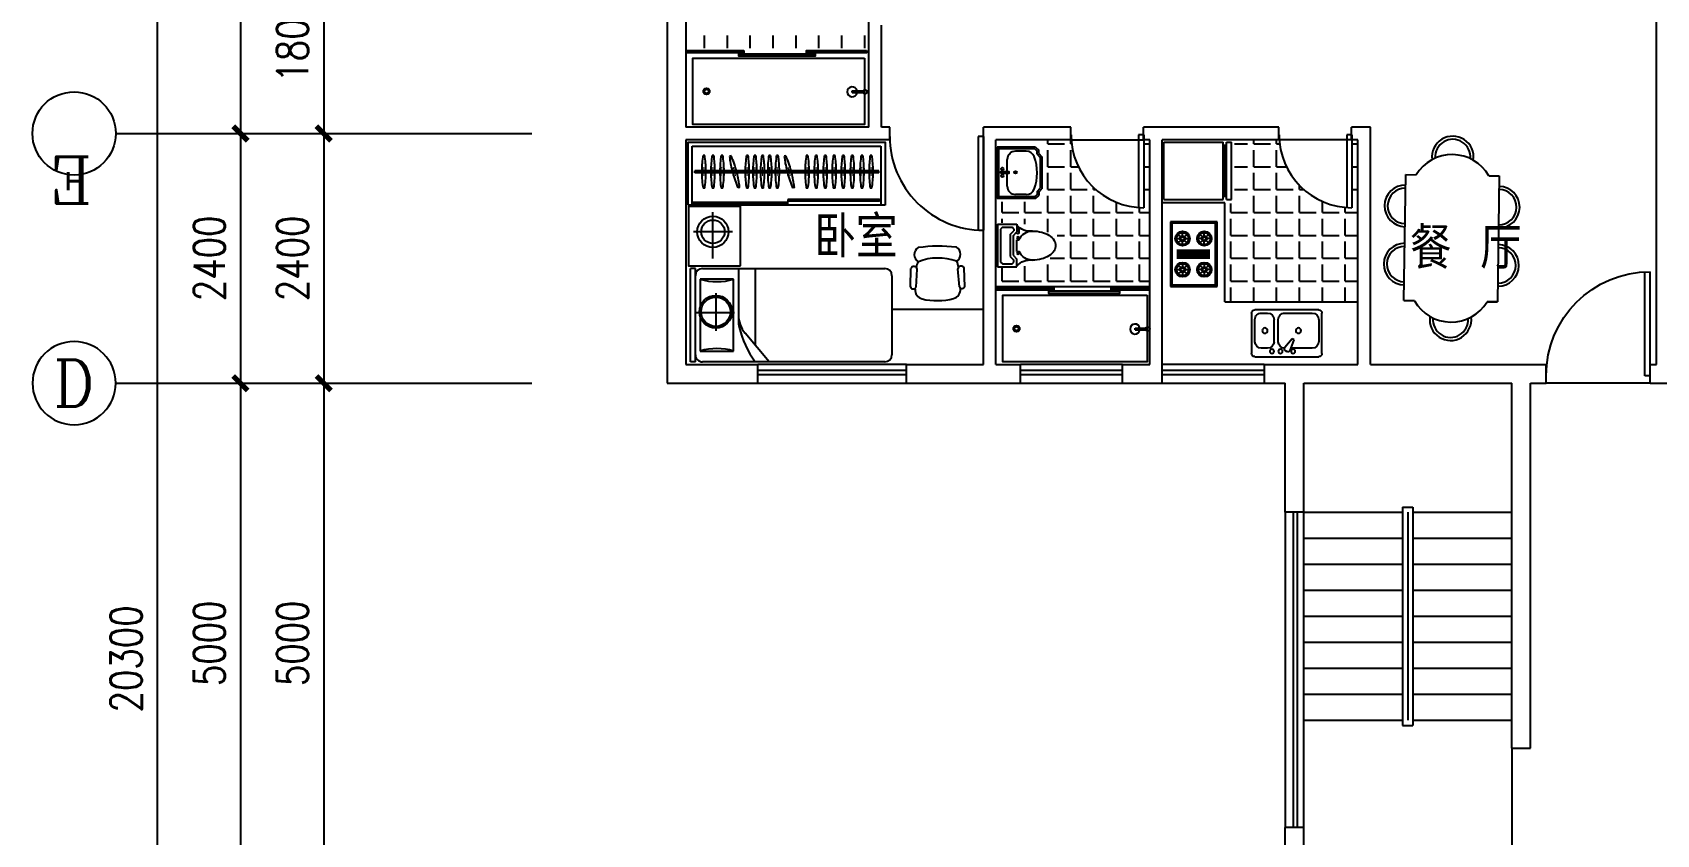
# Model space of a CAD drawing. Header units: millimetres. Extents: x 1431 to 43623, y 824 to 33132.
# Drawn here: x 1431 to 17044, y 14563 to 22272 of the extents above; entities that cross this region are included whole.
import ezdxf
from ezdxf.enums import TextEntityAlignment as Align

# ---------------------------------------------------------------- set-up
doc = ezdxf.new("R2010")
doc.units = ezdxf.units.MM
for name, color, linetype in [('AXIS', 3, 'Continuous'), ('AXIS_TEXT', 7, 'Continuous'), ('DO', 1, 'Continuous'), ('F', 12, 'Continuous'), ('H', 13, 'Continuous'), ('MC', 4, 'Continuous'), ('PUL', 7, 'Continuous'), ('WALL', 4, 'Continuous')]:
    doc.layers.add(name, color=color, linetype=linetype)
doc.styles.add('ATT', font='TXT')
doc.styles.add('COMPLEX', font='COMPLEX')
doc.styles.add('DIM_FONT', font='SIMPLEX.shx', dxfattribs={"width": 0.8})
doc.styles.add('HZTXT', font='SIMPLEX', dxfattribs={"bigfont": 'HZTXT'})
doc.dimstyles.new('AXIS', dxfattribs={"dimtxt": 300, "dimasz": 1, "dimexe": 250, "dimexo": 300, "dimgap": 150, "dimtad": 1, "dimdec": 0, "dimdsep": 46, "dimtxsty": 'DIM_FONT', "dimblk": '_DIMX', "dimblk1": 'ARCHTICK', "dimblk2": 'ARCHTICK', "dimcen": 0.1, "dimse1": 1, "dimse2": 1, "dimclrt": 7, "dimadec": 0, "dimazin": 0, "dimtfac": 1, "dimtdec": 0, "dimtix": 1, "dimtmove": 2, "dimatfit": 3, "dimldrblk": '_DIMX', "dimfxl": 1, "dimtolj": 1, "dimtzin": 0, "dimarcsym": 0})
pattern_1 = [(0, (192.05, 53321.69), (0, 220), [160, -60]), (90, (192.05, 53321.69), (-220, 1e-14), [160, -60])]

# ---------------------------------------------------------------- blocks, each defined once
blk = doc.blocks.new('_DIMX')
at = {"const_width": 50}
blk.add_lwpolyline([(-70, -70), (70, 70)], dxfattribs=at)
blk = doc.blocks.new('*D121')
at = {"layer": 'AXIS', "color": 0, "lineweight": -2, "transparency": 16777216}
blk.add_line((4231, 18900), (4231, 13902), dxfattribs=at)
at = {"layer": 'DEFPOINTS', "color": 0, "transparency": 16777216}
for p in [(6832, 18901), (4231, 13901), (6832, 13901)]:
    blk.add_point(p, dxfattribs=at)
at = {"layer": 'AXIS', "color": 0, "lineweight": -2, "transparency": 16777216}
for p, rotation in [((4231, 18901), 90), ((4231, 13901), 270)]:
    blk.add_blockref('_DIMX', p, dxfattribs=dict(at, rotation=rotation))
at = {"layer": 'AXIS', "color": 7, "transparency": 16777216, "insert": (3931, 16401), "char_height": 300, "attachment_point": 5, "rotation": 90, "style": 'DIM_FONT'}
blk.add_mtext('\\A1;5000', dxfattribs=at)
blk = doc.blocks.new('_ARCHTICK')
at = {"color": 0, "linetype": 'ByBlock', "const_width": 0.15}
blk.add_lwpolyline([(-0.5, -0.5), (0.5, 0.5)], dxfattribs=at)
blk = doc.blocks.new('*D122')
at = {"layer": 'AXIS', "color": 0, "lineweight": -2, "transparency": 16777216}
blk.add_line((2631, 26400), (2631, 6102), dxfattribs=at)
at = {"layer": 'DEFPOINTS', "color": 0, "transparency": 16777216}
for p in [(6231, 26401), (2631, 6101), (6231, 6101)]:
    blk.add_point(p, dxfattribs=at)
at = {"layer": 'AXIS', "color": 0, "lineweight": -2, "transparency": 16777216}
for p, rotation in [((2631, 26401), 90), ((2631, 6101), 270)]:
    blk.add_blockref('_DIMX', p, dxfattribs=dict(at, rotation=rotation))
at = {"layer": 'AXIS', "color": 7, "transparency": 16777216, "insert": (2331, 16251), "char_height": 300, "attachment_point": 5, "rotation": 90, "style": 'DIM_FONT'}
blk.add_mtext('\\A1;20300', dxfattribs=at)
blk = doc.blocks.new('*D123')
at = {"layer": 'AXIS', "color": 0, "lineweight": -2, "transparency": 16777216}
blk.add_line((3431, 18900), (3431, 13902), dxfattribs=at)
at = {"layer": 'DEFPOINTS', "color": 0, "transparency": 16777216}
for p in [(6231, 18901), (3431, 13901), (6231, 13901)]:
    blk.add_point(p, dxfattribs=at)
at = {"layer": 'AXIS', "color": 0, "lineweight": -2, "transparency": 16777216}
for p, rotation in [((3431, 18901), 90), ((3431, 13901), 270)]:
    blk.add_blockref('_DIMX', p, dxfattribs=dict(at, rotation=rotation))
at = {"layer": 'AXIS', "color": 7, "transparency": 16777216, "insert": (3131, 16401), "char_height": 300, "attachment_point": 5, "rotation": 90, "style": 'DIM_FONT'}
blk.add_mtext('\\A1;5000', dxfattribs=at)
blk = doc.blocks.new('M_E25ESP')
at = {"color": 0, "linetype": 'ByBlock'}
for p, q in [((31, 338), (419, 338)), ((0, -307), (0, 307)), ((82, 245), (82, 40)), ((358, 307), (143, 307)), ((419, -20), (419, 245)), ((450, 307), (450, -307)), ((48, 2), (57, -12)), ((59, 31), (163, 70)), ((173, 53), (87, -18)), ((163, 70), (173, 53)), ((143, -82), (358, -82)), ((358, -123), (143, -123)), ((82, -184), (82, -245)), ((143, -307), (358, -307)), ((419, -245), (419, -184)), ((419, -338), (31, -338))]:
    blk.add_line(p, q, dxfattribs=at)
for centre, radius in [((51, 61), 20.5), ((251, 112), 25.6), ((51, -61), 20.5), ((51, -143), 20.5), ((251, -210), 25.6)]:
    blk.add_circle(centre, radius, dxfattribs=at)
for centre, radius, start, end in [((31, 307), 30.7, 90, 180), ((419, 307), 30.7, 0, 90), ((143, 245), 61.4, 90, 180), ((358, 245), 61.4, 0, 90), ((66, 12), 20.5, 110.5377, 210), ((74, -2), 20.5, 210, 309.4623), ((143, -20), 61.4, 180, 270), ((143, -184), 61.4, 90, 180), ((358, -20), 61.4, 270, 0), ((358, -184), 61.4, 0, 90), ((31, -307), 30.7, 180, 270), ((143, -245), 61.4, 180, 270), ((358, -245), 61.4, 270, 0), ((419, -307), 30.7, 270, 0)]:
    blk.add_arc(centre, radius, start, end, dxfattribs=at)
at = {"style": 'DIM_FONT', "width": 0.8, "flags": 9}
for tag in ['XSIZE', 'YSIZE']:
    blk.add_attdef(tag, (0, 0), '', height=0.5, dxfattribs=at)
blk = doc.blocks.new('M700')
at = {"layer": 'DO'}
for p, q in [((0, 0), (0, 700)), ((50, 0), (50, 698)), ((0, 0), (50, 0))]:
    blk.add_line(p, q, dxfattribs=at)
blk.add_arc((0, 0), 700, 0, 90, dxfattribs=at)
blk = doc.blocks.new('*D96')
at = {"layer": 'AXIS', "color": 0, "lineweight": -2, "transparency": 16777216}
blk.add_line((3431, 26400), (3431, 21302), dxfattribs=at)
at = {"layer": 'DEFPOINTS', "color": 0, "transparency": 16777216}
for p in [(5387, 26401), (3431, 21301), (5387, 21301)]:
    blk.add_point(p, dxfattribs=at)
at = {"layer": 'AXIS', "color": 0, "lineweight": -2, "transparency": 16777216}
for p, rotation in [((3431, 26401), 90), ((3431, 21301), 270)]:
    blk.add_blockref('_DIMX', p, dxfattribs=dict(at, rotation=rotation))
at = {"layer": 'AXIS', "color": 7, "transparency": 16777216, "insert": (3131, 23851), "char_height": 300, "attachment_point": 5, "rotation": 90, "style": 'DIM_FONT'}
blk.add_mtext('\\A1;5100', dxfattribs=at)
blk = doc.blocks.new('*D98')
at = {"layer": 'AXIS', "color": 0, "lineweight": -2, "transparency": 16777216}
blk.add_line((4231, 21300), (4231, 18902), dxfattribs=at)
at = {"layer": 'DEFPOINTS', "color": 0, "transparency": 16777216}
for p in [(6832, 21301), (4231, 18901), (6832, 18901)]:
    blk.add_point(p, dxfattribs=at)
at = {"layer": 'AXIS', "color": 0, "lineweight": -2, "transparency": 16777216}
for p, rotation in [((4231, 21301), 90), ((4231, 18901), 270)]:
    blk.add_blockref('_DIMX', p, dxfattribs=dict(at, rotation=rotation))
at = {"layer": 'AXIS', "color": 7, "transparency": 16777216, "insert": (3931, 20101), "char_height": 300, "attachment_point": 5, "rotation": 90, "style": 'DIM_FONT'}
blk.add_mtext('\\A1;2400', dxfattribs=at)
blk = doc.blocks.new('*D99')
at = {"layer": 'AXIS', "color": 0, "lineweight": -2, "transparency": 16777216}
blk.add_line((4231, 23100), (4231, 21302), dxfattribs=at)
at = {"layer": 'DEFPOINTS', "color": 0, "transparency": 16777216}
for p in [(6832, 23101), (4231, 21301), (6832, 21301)]:
    blk.add_point(p, dxfattribs=at)
at = {"layer": 'AXIS', "color": 0, "lineweight": -2, "transparency": 16777216}
for p, rotation in [((4231, 23101), 90), ((4231, 21301), 270)]:
    blk.add_blockref('_DIMX', p, dxfattribs=dict(at, rotation=rotation))
at = {"layer": 'AXIS', "color": 7, "transparency": 16777216, "insert": (3931, 22201), "char_height": 300, "attachment_point": 5, "rotation": 90, "style": 'DIM_FONT'}
blk.add_mtext('\\A1;1800', dxfattribs=at)
blk = doc.blocks.new('_AXISO')
blk.add_circle((0, 0), 0.5)
at = {"layer": 'AXIS_TEXT', "style": 'COMPLEX', "width": 1.041667}
blk.add_attdef('A', text='', height=0.56, dxfattribs=at).set_placement((-0.25, -0.28), (0.25, -0.28), align=Align.FIT)
blk = doc.blocks.new('*D100')
at = {"layer": 'AXIS', "color": 0, "lineweight": -2, "transparency": 16777216}
blk.add_line((3431, 21300), (3431, 18902), dxfattribs=at)
at = {"layer": 'DEFPOINTS', "color": 0, "transparency": 16777216}
for p in [(6231, 21301), (3431, 18901), (6231, 18901)]:
    blk.add_point(p, dxfattribs=at)
at = {"layer": 'AXIS', "color": 0, "lineweight": -2, "transparency": 16777216}
for p, rotation in [((3431, 21301), 90), ((3431, 18901), 270)]:
    blk.add_blockref('_DIMX', p, dxfattribs=dict(at, rotation=rotation))
at = {"layer": 'AXIS', "color": 7, "transparency": 16777216, "insert": (3131, 20101), "char_height": 300, "attachment_point": 5, "rotation": 90, "style": 'DIM_FONT'}
blk.add_mtext('\\A1;2400', dxfattribs=at)
blk = doc.blocks.new('12PSTG02')
at = {"color": 0, "linetype": 'ByBlock'}
for p, q in [((-5.882738, 11.493405), (-13.636493, 11.294805)), ((-5.73403, 9.170818), (-13.415554, 8.575543)), ((-4.996459, 9.562867), (-5.284204, 9.540568)), ((-5.882738, -11.493405), (-13.636493, -11.294805)), ((-5.73403, -9.170818), (-13.415554, -8.575543)), ((-4.996459, -9.562867), (-5.284204, -9.540568)), ((-4.996459, -9.562867), (-5.28099, -9.544821))]:
    blk.add_line(p, q, dxfattribs=at)
for centre, radius, start, end in [((39.486083, 0), 62.486083, 172.590731, 187.409269), ((-19.5, 6.311132), 3.452743, 30.392687, 149.607313), ((4.70097, 0), 22.70097, 159.208954, 200.791046), ((-12.998837, 0.943692), 7.999035, 97.334712, 116.212212), ((-13.097037, 9.970029), 1.4304, 112.156422, 257.133709), ((-6.286552, 10.301496), 1.258456, 296.04311, 71.283835), ((-4.647836, 5.578088), 4, 16.10866, 95), ((-28.187947, 0), 28.187947, 346.275006, 13.724994), ((-4.647836, -5.578088), 4, 265, 343.89134), ((-19.5, -6.311132), 3.452743, 210.392687, 329.607313), ((-12.998837, -1.056308), 7.999035, 243.61801, 261.904764), ((-13.097037, -9.970029), 1.4304, 102.866291, 247.843578), ((-6.286552, -10.301496), 1.258456, 288.716165, 63.95689)]:
    blk.add_arc(centre, radius, start, end, dxfattribs=at)
at = {"color": 0, "linetype": 'ByBlock', "style": 'ATT'}
for tag, p, flags in [('ITEM', (-22, -21), 3), ('ROOM_NUMBER', (-22, -29), 1)]:
    blk.add_attdef(tag, p, '', height=6, dxfattribs=dict(at, flags=flags))
blk = doc.blocks.new('-CHAI6')
at = {"xscale": 22.75, "yscale": 22.75, "zscale": 22.75}
blk.add_blockref('12PSTG02', (519, 28), dxfattribs=at)
blk = doc.blocks.new('M900')
at = {"layer": 'DO'}
for p, q in [((90, 0), (90, -50)), ((90, 0), (990, 0)), ((90, -50), (989, -50))]:
    blk.add_line(p, q, dxfattribs=at)
blk.add_arc((90, 0), 900, 270, 0, dxfattribs=at)
blk = doc.blocks.new('-BED1')
at = {"layer": 'F', "linetype": 'ByBlock'}
for p, q in [((47, 892), (1, 892)), ((1, -5), (1, 892)), ((47, -5), (47, 892)), ((93, 789), (93, 99)), ((415, 789), (93, 789)), ((116, 892), (1868, 892)), ((415, 99), (415, 789)), ((461, 892), (461, 393)), ((622, 892), (622, 156)), ((1937, 823), (1937, 64)), ((757, -4), (526, 270)), ((93, 99), (415, 99)), ((47, -5), (1, -5)), ((1868, -5), (116, -5))]:
    blk.add_line(p, q, dxfattribs=at)
for centre, radius, start, end in [((116, 823), 69, 90, 180), ((254, 1341), 575, 253.7398, 286.2602), ((1868, 823), 69, 0, 90), ((737, 448), 276, 180, 220.1059), ((737, 393), 276, 180, 193.3928), ((1379, 546), 936, 193.3928, 216.0202), ((116, 64), 69, 180, 270), ((254, -453), 575, 73.7398, 106.2602), ((1868, 64), 69, 270, 0)]:
    blk.add_arc(centre, radius, start, end, dxfattribs=at)
blk = doc.blocks.new('-BEDD1')
at = {"layer": 'F'}
for p, q in [((-616, -2333), (-616, -1956)), ((-801, -2136), (-439, -2136))]:
    blk.add_line(p, q, dxfattribs=at)
for radius in [157, 141]:
    blk.add_circle((-624, -2136), radius, dxfattribs=at)
at = {"layer": 'F', "rotation": 90}
blk.add_blockref('-BED1', (-147, -2379), dxfattribs=at)
blk = doc.blocks.new('LY')
at = {"layer": 'F'}
for p, q in [((100, 81), (-31, 81)), ((100, 61), (-31, 61)), ((100, 81), (100, 61))]:
    blk.add_line(p, q, dxfattribs=at)
blk.add_circle((-53, 71), 24.3, dxfattribs=at)
blk.add_arc((100, 71), 60.1, 189.5857, 170.4143, dxfattribs=at)
blk = doc.blocks.new('15PTOI12')
at = {"color": 0, "linetype": 'ByBlock'}
for p, q in [((0, -11), (0, 11)), ((0, 11), (10, 11)), ((1.5, 8.5), (2.5, 9.5)), ((1.5, -8.5), (1.5, 8.5)), ((2.5, 9.5), (7.5, 9.5)), ((7.5, 9.5), (8.5, 8.5)), ((8.5, 8.5), (8.5, 7.62132)), ((10, 11), (10, 7)), ((6.5, 5.62132), (8.5, 7.62132)), ((6.5, -5.62132), (6.5, 5.62132)), ((8, 5), (10, 7)), ((8, -5), (8, 5)), ((10, 3), (10, -3)), ((10, 3), (11.126136, 3)), ((6.5, -5.62132), (8.5, -7.62132)), ((8, -5), (10, -7)), ((8.5, -8.5), (8.5, -7.62132)), ((10, -3), (11.126136, -3)), ((10, -6.5), (10, -7)), ((10, -11), (10, -7)), ((11, -9), (11, -6.5)), ((0, -11), (10, -11)), ((2.5, -9.5), (1.5, -8.5)), ((2.5, -9.5), (7.5, -9.5)), ((8.5, -8.5), (7.5, -9.5)), ((10, -9), (11, -9))]:
    blk.add_line(p, q, dxfattribs=at)
blk.add_lwpolyline([(18, -7.5, 0.063415), (22.795427, -6.889337, 0.076468), (26.485281, -5.303301, 0.107136), (29.197945, -2.662065, 0.147373), (30, 0, 0.147373), (29.197945, 2.662065, 0.107136), (26.485281, 5.303301, 0.076468), (22.795427, 6.889337, 0.063415), (18, 7.5, 0.063415)], format="xyb", dxfattribs=at)
for centre in [(10.5, 4), (10.5, -4)]:
    blk.add_circle(centre, 0.5, dxfattribs=at)
for centre, radius, start, end in [((16.779412, 16.411765), 8.994964, 221.088993, 277.798917), ((18, 0), 7.5, 90, 156.421822), ((10.5, -6.5), 0.5, 0, 180), ((16.779412, -16.411765), 8.994964, 82.201083, 138.911007), ((18, 0), 7.5, 203.578178, 270)]:
    blk.add_arc(centre, radius, start, end, dxfattribs=at)
at = {"color": 0, "linetype": 'ByBlock', "style": 'ATT'}
for tag, p, flags in [('ITEM', (0, -21), 3), ('ROOM_NUMBER', (0, -30), 1)]:
    blk.add_attdef(tag, p, '', height=6, dxfattribs=dict(at, flags=flags))
blk = doc.blocks.new('-BATH9')
at = {"layer": 'F', "xscale": 23, "yscale": 23, "zscale": 23}
blk.add_blockref('15PTOI12', (-2, -1), dxfattribs=at)
blk = doc.blocks.new('Q5')
at = {"layer": 'PUL', "xscale": -1}
blk.add_blockref('-BATH9', (99, 43), dxfattribs=at)
blk = doc.blocks.new('BX')
at = {"layer": 'F'}
for p, q in [((-379, 210), (191, 210)), ((-379, -340), (-379, 210)), ((191, -340), (191, 210)), ((221, -340), (221, 210)), ((221, 210), (271, 210)), ((271, -340), (271, 210)), ((-379, -340), (191, -340)), ((221, -340), (271, -340))]:
    blk.add_line(p, q, dxfattribs=at)
at = {"layer": 'F', "color": 1}
for p, q in [((191, 180), (221, 180)), ((201, -310), (201, 180)), ((211, -310), (211, 180)), ((-394, 150), (-379, 150)), ((-394, -280), (-394, 150)), ((-394, -280), (-379, -280)), ((191, -310), (221, -310))]:
    blk.add_line(p, q, dxfattribs=at)
blk = doc.blocks.new('CZ1')
at = {"layer": 'F'}
for p, q in [((-369, 424), (842, 424)), ((-369, 324), (-369, 424)), ((842, 324), (842, 424)), ((842, 424), (842, 324)), ((-369, -476), (-369, -376)), ((842, -476), (842, -376)), ((842, -376), (842, -476)), ((842, -476), (-369, -476))]:
    blk.add_line(p, q, dxfattribs=at)
for centre, radius, start, end in [((-69, 424), 200, 0, 180), ((-69, 424), 170, 0, 180), ((491, 424), 200, 0, 180), ((491, 424), 170, 0, 180), ((-162, -26), 406, 120.5102, 239.4898), ((636, -26), 406, 300.5102, 59.4898), ((-545, -26), 200, 81.9658, 278.0342), ((1019, -26), 200, 261.9658, 98.0342), ((-545, -26), 170, 85.4625, 274.5375), ((1019, -26), 170, 265.4625, 94.5375), ((-69, -476), 200, 180, 0), ((-69, -476), 170, 180, 0), ((491, -476), 200, 180, 0), ((491, -476), 170, 180, 0)]:
    blk.add_arc(centre, radius, start, end, dxfattribs=at)
blk = doc.blocks.new('M10')
at = {"layer": 'DO'}
for p, q in [((0, 0), (0, 1000)), ((50, 0), (50, 999)), ((0, 0), (50, 0))]:
    blk.add_line(p, q, dxfattribs=at)
blk.add_arc((0, 0), 1000, 0, 90, dxfattribs=at)

msp = doc.modelspace()

# ---------------------------------------------------------------- hatches: boundary and pattern name
at = {"layer": 'H'}
h = msp.add_hatch(dxfattribs=at)
h.set_pattern_fill('ANGLE', color=256, scale=800, style=0)
h.set_pattern_definition(pattern_1)
h.paths.add_polyline_path([(12173.1, 19829.6), (12173.1, 21241.4), (12115.6, 21241.4), (12115.6, 20587.7, -0.3949206), (11417.2, 21241.4), (11413.1, 21241.4), (11153, 21241.4), (11153, 20643.4), (10693.1, 20643.4), (10693.1, 20442.1), (10939.2, 20442.1), (11283.2, 20321.3), (11283.2, 20123), (10926.8, 20011.5), (10693.1, 20011.5), (10693.1, 19829.6)])
h = msp.add_hatch(dxfattribs=at)
h.set_pattern_fill('ANGLE', color=256, scale=800, style=0)
h.set_pattern_definition(pattern_1)
h.paths.add_polyline_path([(13417.2, 21241.4), (13413.1, 21241.4), (12987.4, 21241.4), (12987.4, 20626.9), (12893.1, 20626.9), (12893.1, 19681.4), (14173.1, 19681.4), (14173.1, 21241.4), (14115.6, 21241.4), (14115.6, 20587.7, -0.3949206)])

# ---------------------------------------------------------------- linework, layer by layer
at = {"layer": 'AXIS'}
for p, q in [((2231.2, 21301.4), (6231.2, 21301.4)), ((2231.2, 18901.4), (6231.2, 18901.4))]:
    msp.add_line(p, q, dxfattribs=at)
msp.add_circle((1831.2, 21301.4), 400, dxfattribs=at)
at = {"layer": 'F'}
for p, q in [((7773.9, 21179.1), (9587.8, 21179.1)), ((7773.9, 20611.1), (7773.9, 21179.1)), ((7893.6, 21090.5), (7877.4, 21090.5)), ((7980.8, 21090.5), (7964.6, 21090.5)), ((8068, 21090.5), (8051.8, 21090.5)), ((8147.6, 21087.4), (8132, 21083.2)), ((8311.2, 21090.5), (8295, 21090.5)), ((8384.6, 21090.5), (8368.4, 21090.5)), ((8458, 21090.5), (8441.9, 21090.5)), ((8526.8, 21090.5), (8510.7, 21090.5)), ((8600.3, 21090.5), (8584.1, 21090.5)), ((8674.1, 21087.4), (8658.5, 21083.2)), ((8886.6, 21090.5), (8870.4, 21090.5)), ((8973.8, 21090.5), (8957.6, 21090.5)), ((9061, 21090.5), (9044.8, 21090.5)), ((9146.5, 21090.5), (9130.3, 21090.5)), ((9233.7, 21090.5), (9217.5, 21090.5)), ((9320.9, 21090.5), (9304.7, 21090.5)), ((9414.2, 21090.5), (9398, 21090.5)), ((9501.4, 21090.5), (9485.2, 21090.5)), ((9587.8, 21179.1), (9587.8, 20611.1)), ((10706.2, 20674.7), (10706.2, 21170.3)), ((11073.6, 21170.3), (10706.2, 21170.3)), ((10722.2, 20674.7), (10722.2, 21170.3)), ((11067, 21154.3), (10722.2, 21154.3)), ((10985.5, 21130.3), (10882.2, 21130.3)), ((11067, 21154.3), (11088.8, 21132.4)), ((11073.6, 21170.3), (11104.8, 21139.1)), ((11088.8, 21101.2), (11088.8, 21132.4)), ((11088.8, 21101.2), (11120, 21070)), ((11104.8, 21107.9), (11104.8, 21139.1)), ((11104.8, 21107.9), (11136, 21076.7)), ((9566.8, 20942.8), (7797.7, 20942.8)), ((7797.7, 20922.8), (7797.7, 20942.8)), ((9566.8, 20922.8), (7797.7, 20922.8)), ((9566.8, 20922.8), (9566.8, 20942.8)), ((10802.2, 20933.5), (10802.2, 21050.3)), ((11120, 21070), (11120, 20774.9)), ((11136, 21076.7), (11136, 20768.3)), ((7893.6, 20775.1), (7877.4, 20775.1)), ((7980.8, 20775.1), (7964.6, 20775.1)), ((8068, 20775.1), (8051.8, 20775.1)), ((8229.3, 20782.8), (8213.7, 20778.6)), ((8311.2, 20775.1), (8295, 20775.1)), ((8384.6, 20775.1), (8368.4, 20775.1)), ((8458, 20775.1), (8441.9, 20775.1)), ((8526.8, 20775.1), (8510.7, 20775.1)), ((8600.3, 20775.1), (8584.1, 20775.1)), ((8755.7, 20782.8), (8740.1, 20778.6)), ((8886.6, 20775.1), (8870.4, 20775.1)), ((8973.8, 20775.1), (8957.6, 20775.1)), ((9061, 20775.1), (9044.8, 20775.1)), ((9146.5, 20775.1), (9130.3, 20775.1)), ((9233.7, 20775.1), (9217.5, 20775.1)), ((9320.9, 20775.1), (9304.7, 20775.1)), ((9414.2, 20775.1), (9398, 20775.1)), ((9501.4, 20775.1), (9485.2, 20775.1)), ((10802.2, 20794.7), (10802.2, 20919.4)), ((11088.8, 20743.7), (11120, 20774.9)), ((11104.8, 20737.1), (11136, 20768.3)), ((9627.8, 20611.1), (7733.9, 20611.1)), ((11073.6, 20674.7), (10706.2, 20674.7)), ((11067, 20690.7), (10722.2, 20690.7)), ((10985.5, 20714.7), (10882.2, 20714.7)), ((11067, 20690.7), (11088.8, 20712.5)), ((11073.6, 20674.7), (11104.8, 20705.9)), ((11088.8, 20743.7), (11088.8, 20712.5)), ((11104.8, 20737.1), (11104.8, 20705.9)), ((12893.1, 20635.2), (12293.1, 20635.2)), ((12893.1, 19681.4), (12893.1, 20635.2)), ((7972.8, 20099.1), (7972.8, 20544.1)), ((8160.3, 20356.6), (7785.3, 20356.6)), ((12370.6, 20452.9), (12370.6, 19830.1)), ((12820.2, 20452.9), (12370.6, 20452.9)), ((12380.6, 20442.9), (12380.6, 19840.1)), ((12810.2, 20442.9), (12380.6, 20442.9)), ((12385.6, 20437.9), (12385.6, 19845.1)), ((12805.2, 20437.9), (12385.6, 20437.9)), ((12470, 20308.5), (12446.9, 20331.6)), ((12487.9, 20315.9), (12487.9, 20348.6)), ((12505.8, 20308.5), (12528.9, 20331.6)), ((12679, 20308.5), (12655.9, 20331.6)), ((12696.9, 20315.9), (12696.9, 20348.6)), ((12714.8, 20308.5), (12737.9, 20331.6)), ((12805.2, 19845.1), (12805.2, 20437.9)), ((12810.2, 19840.1), (12810.2, 20442.9)), ((12820.2, 19830.1), (12820.2, 20452.9)), ((12429.9, 20290.6), (12462.6, 20290.6)), ((12442.3, 20095.7), (12442.3, 20187.4)), ((12446.9, 20249.6), (12470, 20272.7)), ((12447.3, 20095.7), (12447.3, 20187.4)), ((12458.8, 20095.7), (12458.8, 20187.4)), ((12463.8, 20095.7), (12463.8, 20187.4)), ((12475.4, 20095.7), (12475.4, 20187.4)), ((12480.4, 20095.7), (12480.4, 20187.4)), ((12487.9, 20232.6), (12487.9, 20265.3)), ((12491.9, 20095.7), (12491.9, 20187.4)), ((12496.9, 20095.7), (12496.9, 20187.4)), ((12528.9, 20249.6), (12505.8, 20272.7)), ((12508.4, 20095.7), (12508.4, 20187.4)), ((12513.2, 20290.6), (12545.9, 20290.6)), ((12513.4, 20095.7), (12513.4, 20187.4)), ((12525, 20095.7), (12525, 20187.4)), ((12530, 20095.7), (12530, 20187.4)), ((12541.5, 20095.7), (12541.5, 20187.4)), ((12546.5, 20095.7), (12546.5, 20187.4)), ((12558, 20095.7), (12558, 20187.4)), ((12563, 20095.7), (12563, 20187.4)), ((12574.6, 20095.7), (12574.6, 20187.4)), ((12579.6, 20095.7), (12579.6, 20187.4)), ((12591.1, 20095.7), (12591.1, 20187.4)), ((12596.1, 20095.7), (12596.1, 20187.4)), ((12607.6, 20095.7), (12607.6, 20187.4)), ((12612.6, 20095.7), (12612.6, 20187.4)), ((12624.2, 20095.7), (12624.2, 20187.4)), ((12629.2, 20095.7), (12629.2, 20187.4)), ((12671.6, 20290.6), (12638.9, 20290.6)), ((12640.7, 20095.7), (12640.7, 20187.4)), ((12645.7, 20095.7), (12645.7, 20187.4)), ((12655.9, 20249.6), (12679, 20272.7)), ((12657.2, 20095.7), (12657.2, 20187.4)), ((12662.2, 20095.7), (12662.2, 20187.4)), ((12673.8, 20095.7), (12673.8, 20187.4)), ((12678.8, 20095.7), (12678.8, 20187.4)), ((12690.3, 20095.7), (12690.3, 20187.4)), ((12695.3, 20095.7), (12695.3, 20187.4)), ((12696.9, 20232.6), (12696.9, 20265.3)), ((12706.8, 20095.7), (12706.8, 20187.4)), ((12711.8, 20095.7), (12711.8, 20187.4)), ((12737.9, 20249.6), (12714.8, 20272.7)), ((12754.9, 20290.6), (12722.2, 20290.6)), ((12723.3, 20095.7), (12723.3, 20187.4)), ((12728.3, 20095.7), (12728.3, 20187.4)), ((12739.9, 20095.7), (12739.9, 20187.4)), ((12744.9, 20095.7), (12744.9, 20187.4)), ((12429.9, 19992.4), (12462.6, 19992.4)), ((12446.9, 20033.4), (12470, 20010.3)), ((12487.9, 20050.4), (12487.9, 20017.7)), ((12528.9, 20033.4), (12505.8, 20010.3)), ((12513.2, 19992.4), (12545.9, 19992.4)), ((12671.6, 19992.4), (12638.9, 19992.4)), ((12655.9, 20033.4), (12679, 20010.3)), ((12696.9, 20050.4), (12696.9, 20017.7)), ((12737.9, 20033.4), (12714.8, 20010.3)), ((12754.9, 19992.4), (12722.2, 19992.4)), ((10693.1, 19829.6), (12173.1, 19829.6)), ((12370.6, 19830.1), (12820.2, 19830.1)), ((12380.6, 19840.1), (12810.2, 19840.1)), ((12385.6, 19845.1), (12805.2, 19845.1)), ((12470, 19974.5), (12446.9, 19951.4)), ((12487.9, 19967.1), (12487.9, 19934.4)), ((12505.8, 19974.5), (12528.9, 19951.4)), ((12679, 19974.5), (12655.9, 19951.4)), ((12696.9, 19967.1), (12696.9, 19934.4)), ((12714.8, 19974.5), (12737.9, 19951.4)), ((12893.1, 19681.4), (14173.1, 19681.4)), ((9693.5, 19613.8), (10573.1, 19613.8))]:
    msp.add_line(p, q, dxfattribs=at)
for points in [[(8270.8, 22098.6), (8270.8, 22075.4), (7722.3, 22075.4), (7722.3, 22098.6)], [(9429, 22026.3), (9429, 21387.3), (7781.2, 21387.3), (7781.2, 22026.3)], [(8954.8, 22067.7), (8954.8, 22044.5), (8220.6, 22044.5), (8220.6, 22067.7)], [(9448.7, 22098.6), (9448.7, 22075.4), (8873.6, 22075.4), (8873.6, 22098.6)], [(10738.6, 20919.4), (10820.8, 20919.4), (10820.8, 20933.5), (10738.6, 20933.5)], [(7782.9, 20637.4), (7782.9, 20624.5), (8693.4, 20624.5), (8693.4, 20637.4)], [(8693.4, 20667.2), (8693.4, 20654.2), (9573.4, 20654.2), (9573.4, 20667.2)], [(8237, 20028.4), (8237, 20598.7), (7737, 20598.7), (7737, 20028.4)], [(11250.8, 19818.6), (11250.8, 19795.4), (10702.3, 19795.4), (10702.3, 19818.6)], [(12148, 19746.3), (12148, 19107.3), (10761.2, 19107.3), (10761.2, 19746.3)], [(11882, 19787.7), (11882, 19764.5), (11200.6, 19764.5), (11200.6, 19787.7)], [(12167.8, 19818.6), (12167.8, 19795.4), (11800.8, 19795.4), (11800.8, 19818.6)]]:
    msp.add_lwpolyline(points, close=True, dxfattribs=at)
msp.add_lwpolyline([(7733.9, 20611.1), (7733.9, 21219.1), (9627.8, 21219.1), (9627.8, 20611.1)], dxfattribs=at)
at = {"layer": 'F', "const_width": 10}
for points in [[(7885, 20891.4), (7885, 20979.2)], [(7972.1, 20891.4), (7972.1, 20979.2)], [(8059.3, 20891.4), (8059.3, 20979.2)], [(8190.8, 20892.9), (8168.1, 20977.8)], [(8302.5, 20891.4), (8302.5, 20979.2)], [(8376, 20891.4), (8376, 20979.2)], [(8449.4, 20891.4), (8449.4, 20979.2)], [(8518.2, 20891.4), (8518.2, 20979.2)], [(8591.6, 20891.4), (8591.6, 20979.2)], [(8717.3, 20892.9), (8694.5, 20977.8)], [(8878, 20891.4), (8878, 20979.2)], [(8965.2, 20891.4), (8965.2, 20979.2)], [(9052.3, 20891.4), (9052.3, 20979.2)], [(9137.9, 20891.4), (9137.9, 20979.2)], [(9225.1, 20891.4), (9225.1, 20979.2)], [(9312.2, 20891.4), (9312.2, 20979.2)], [(9405.5, 20891.4), (9405.5, 20979.2)], [(9492.7, 20891.4), (9492.7, 20979.2)]]:
    msp.add_lwpolyline(points, dxfattribs=at)
at = {"layer": 'F'}
for centre, radius in [((7911.3, 21705.5), 30), ((7911.3, 21705.5), 20), ((10754.7, 20960), 12.7), ((10882.1, 20927.6), 12.7), ((10754.7, 20892.9), 12.7), ((7972.8, 20356.6), 150), ((7972.8, 20356.6), 112.5), ((12487.9, 20290.6), 70), ((12487.9, 20290.6), 66), ((12487.9, 20290.6), 58), ((12487.9, 20290.6), 25.3), ((12487.9, 20290.6), 17.3), ((12696.9, 20290.6), 70), ((12696.9, 20290.6), 66), ((12696.9, 20290.6), 58), ((12696.9, 20290.6), 25.3), ((12696.9, 20290.6), 17.3), ((12487.9, 19992.4), 70), ((12487.9, 19992.4), 66), ((12487.9, 19992.4), 58), ((12487.9, 19992.4), 25.3), ((12487.9, 19992.4), 17.3), ((12696.9, 19992.4), 70), ((12696.9, 19992.4), 66), ((12696.9, 19992.4), 58), ((12696.9, 19992.4), 25.3), ((12696.9, 19992.4), 17.3), ((10891.3, 19425.5), 30), ((10891.3, 19425.5), 20)]:
    msp.add_circle(centre, radius, dxfattribs=at)
for centre, radius, start, end in [((8931.3, 20932.8), 1065.6, 171.49061, 179.4623), ((6839.7, 20932.8), 1065.6, 0.5377, 8.50939), ((9018.5, 20932.8), 1065.6, 171.49061, 179.4623), ((6926.9, 20932.8), 1065.6, 0.5377, 8.50939), ((9105.7, 20932.8), 1065.6, 171.49061, 179.4623), ((7014.1, 20932.8), 1065.6, 0.5377, 8.50939), ((9190.8, 21203.7), 1065.6, 186.49061, 194.17224), ((7170.5, 20662.4), 1065.6, 15.25875, 23.50939), ((9348.9, 20932.8), 1065.6, 171.49061, 179.4623), ((7257.3, 20932.8), 1065.6, 0.5377, 8.50939), ((9422.3, 20932.8), 1065.6, 171.49061, 179.4623), ((7330.7, 20932.8), 1065.6, 0.5377, 8.50939), ((9495.7, 20932.8), 1065.6, 171.49061, 179.4623), ((7404.1, 20932.8), 1065.6, 0.5377, 8.50939), ((9564.5, 20932.8), 1065.6, 171.49061, 179.4623), ((7473, 20932.8), 1065.6, 0.5377, 8.50939), ((9638, 20932.8), 1065.6, 171.49061, 179.4623), ((7546.4, 20932.8), 1065.6, 0.5377, 8.50939), ((9717.2, 21203.7), 1065.6, 186.49061, 194.17224), ((7696.9, 20662.4), 1065.6, 15.25875, 23.50939), ((9924.3, 20932.8), 1065.6, 171.49061, 179.4623), ((7832.7, 20932.8), 1065.6, 0.5377, 8.50939), ((10011.5, 20932.8), 1065.6, 171.49061, 179.4623), ((7919.9, 20932.8), 1065.6, 0.5377, 8.50939), ((10098.7, 20932.8), 1065.6, 171.49061, 179.4623), ((8007.1, 20932.8), 1065.6, 0.5377, 8.50939), ((10184.2, 20932.8), 1065.6, 171.49061, 179.4623), ((8092.6, 20932.8), 1065.6, 0.5377, 8.50939), ((10271.4, 20932.8), 1065.6, 171.49061, 179.4623), ((8179.8, 20932.8), 1065.6, 0.5377, 8.50939), ((10358.6, 20932.8), 1065.6, 171.49061, 179.4623), ((8267, 20932.8), 1065.6, 0.5377, 8.50939), ((10451.9, 20932.8), 1065.6, 171.49061, 179.4623), ((8360.3, 20932.8), 1065.6, 0.5377, 8.50939), ((10539.1, 20932.8), 1065.6, 171.49061, 179.4623), ((8447.5, 20932.8), 1065.6, 0.5377, 8.50939), ((10882.2, 21050.3), 80, 90, 180), ((10985.5, 21050.3), 80, 21.16757, 90), ((10655.5, 20922.5), 433.9, 338.83243, 21.16757), ((8931.3, 20932.8), 1065.6, 180.5377, 188.50939), ((6839.7, 20932.8), 1065.6, 351.49061, 359.4623), ((9018.5, 20932.8), 1065.6, 180.5377, 188.50939), ((6926.9, 20932.8), 1065.6, 351.49061, 359.4623), ((9105.7, 20932.8), 1065.6, 180.5377, 188.50939), ((7014.1, 20932.8), 1065.6, 351.49061, 359.4623), ((9190.8, 21203.7), 1065.6, 195.28417, 203.50939), ((7170.5, 20662.4), 1065.6, 6.49061, 14.14695), ((9348.9, 20932.8), 1065.6, 180.5377, 188.50939), ((7257.3, 20932.8), 1065.6, 351.49061, 359.4623), ((9422.3, 20932.8), 1065.6, 180.5377, 188.50939), ((7330.7, 20932.8), 1065.6, 351.49061, 359.4623), ((9495.7, 20932.8), 1065.6, 180.5377, 188.50939), ((7404.1, 20932.8), 1065.6, 351.49061, 359.4623), ((9564.5, 20932.8), 1065.6, 180.5377, 188.50939), ((7473, 20932.8), 1065.6, 351.49061, 359.4623), ((9638, 20932.8), 1065.6, 180.5377, 188.50939), ((7546.4, 20932.8), 1065.6, 351.49061, 359.4623), ((9717.2, 21203.7), 1065.6, 195.28417, 203.50939), ((7696.9, 20662.4), 1065.6, 6.49061, 14.14695), ((9924.3, 20932.8), 1065.6, 180.5377, 188.50939), ((7832.7, 20932.8), 1065.6, 351.49061, 359.4623), ((10011.5, 20932.8), 1065.6, 180.5377, 188.50939), ((7919.9, 20932.8), 1065.6, 351.49061, 359.4623), ((10098.7, 20932.8), 1065.6, 180.5377, 188.50939), ((8007.1, 20932.8), 1065.6, 351.49061, 359.4623), ((10184.2, 20932.8), 1065.6, 180.5377, 188.50939), ((8092.6, 20932.8), 1065.6, 351.49061, 359.4623), ((10271.4, 20932.8), 1065.6, 180.5377, 188.50939), ((8179.8, 20932.8), 1065.6, 351.49061, 359.4623), ((10358.6, 20932.8), 1065.6, 180.5377, 188.50939), ((8267, 20932.8), 1065.6, 351.49061, 359.4623), ((10451.9, 20932.8), 1065.6, 180.5377, 188.50939), ((8360.3, 20932.8), 1065.6, 351.49061, 359.4623), ((10539.1, 20932.8), 1065.6, 180.5377, 188.50939), ((8447.5, 20932.8), 1065.6, 351.49061, 359.4623), ((10882.2, 20794.7), 80, 180, 270), ((10985.5, 20794.7), 80, 270, 338.83243)]:
    msp.add_arc(centre, radius, start, end, dxfattribs=at)
at = {"layer": 'H'}
for p, q in [((7892, 22121.4), (7892, 22241.7)), ((8112, 22121.4), (8112, 22241.7)), ((8332, 22121.4), (8332, 22241.7)), ((8552, 22121.4), (8552, 22241.7)), ((8772, 22121.4), (8772, 22241.7)), ((8992, 22121.4), (8992, 22241.7)), ((9212, 22121.4), (9212, 22241.7)), ((9432, 22121.4), (9432, 22241.7))]:
    msp.add_line(p, q, dxfattribs=at)
at = {"layer": 'MC'}
for p, q in [((11413.1, 21241.4), (12115.6, 21241.4)), ((14115.6, 21241.4), (13413.1, 21241.4)), ((9834.5, 19081.4), (8403.8, 19081.4)), ((11910.4, 19081.4), (10930.4, 19081.4)), ((13273.1, 19081.4), (12293.1, 19081.4)), ((9834.5, 19021.4), (8403.8, 19021.4)), ((9834.5, 18981.4), (8403.8, 18981.4)), ((8403.8, 18901.4), (9834.5, 18901.4)), ((11910.4, 19021.4), (10930.4, 19021.4)), ((11910.4, 18981.4), (10930.4, 18981.4)), ((10930.4, 18901.4), (11910.4, 18901.4)), ((13273.1, 19021.4), (12293.1, 19021.4)), ((13273.1, 18981.4), (12293.1, 18981.4)), ((12293.1, 18901.4), (13273.1, 18901.4)), ((16983.1, 18901.4), (15983.1, 18901.4)), ((13473.1, 17660.9), (13473.1, 14631.6)), ((13553.1, 14631.6), (13553.1, 17660.9)), ((13593.1, 14631.6), (13593.1, 17660.9)), ((13653.1, 17660.9), (14603.1, 17660.9)), ((13653.1, 14631.6), (13653.1, 17660.9)), ((14603.1, 17710.9), (14603.1, 15610.9)), ((14603.1, 17710.9), (14703.1, 17710.9)), ((14653.1, 17660.9), (14653.1, 15660.9)), ((14703.1, 17710.9), (14703.1, 15610.9)), ((14703.1, 17660.9), (15653.1, 17660.9)), ((13653.1, 17410.9), (14603.1, 17410.9)), ((14703.1, 17410.9), (15653.1, 17410.9)), ((13653.1, 17160.9), (14603.1, 17160.9)), ((14703.1, 17160.9), (15653.1, 17160.9)), ((13653.1, 16910.9), (14603.1, 16910.9)), ((14703.1, 16910.9), (15653.1, 16910.9)), ((13653.1, 16660.9), (14603.1, 16660.9)), ((14703.1, 16660.9), (15653.1, 16660.9)), ((13653.1, 16410.9), (14603.1, 16410.9)), ((14703.1, 16410.9), (15653.1, 16410.9)), ((13653.1, 16160.9), (14603.1, 16160.9)), ((14703.1, 16160.9), (15653.1, 16160.9)), ((13653.1, 15910.9), (14603.1, 15910.9)), ((14703.1, 15910.9), (15653.1, 15910.9)), ((13653.1, 15660.9), (14603.1, 15660.9)), ((14703.1, 15660.9), (15653.1, 15660.9)), ((14603.1, 15610.9), (14703.1, 15610.9)), ((15653.1, 15394.5), (15653.1, 13901.4))]:
    msp.add_line(p, q, dxfattribs=at)
at = {"layer": 'WALL'}
for p, q in [((7533.1, 27901.4), (7533.1, 18901.4)), ((17043.1, 19081.4), (17043.1, 27401.4)), ((7713.1, 23041.4), (7713.1, 21361.4)), ((9473.1, 21361.4), (9473.1, 23041.4)), ((9593.1, 21361.4), (9593.1, 22341.4)), ((9473.1, 21361.4), (7713.1, 21361.4)), ((7713.1, 21241.4), (7713.1, 19081.4)), ((9673.1, 21241.4), (7713.1, 21241.4)), ((9673.1, 21361.4), (9593.1, 21361.4)), ((9673.1, 21241.4), (9673.1, 21361.4)), ((10573.1, 19081.4), (10573.1, 21361.4)), ((11413.1, 21361.4), (10573.1, 21361.4)), ((10693.1, 19081.4), (10693.1, 21241.4)), ((11413.1, 21241.4), (10693.1, 21241.4)), ((11413.1, 21241.4), (11413.1, 21361.4)), ((13413.1, 21361.4), (12113.1, 21361.4)), ((12113.1, 21241.4), (12113.1, 21361.4)), ((12173.1, 21241.4), (12113.1, 21241.4)), ((12173.1, 19081.4), (12173.1, 21241.4)), ((12293.1, 18901.4), (12293.1, 21241.4)), ((13413.1, 21241.4), (12293.1, 21241.4)), ((13413.1, 21241.4), (13413.1, 21361.4)), ((14113.1, 21241.4), (14113.1, 21361.4)), ((14293.1, 21361.4), (14113.1, 21361.4)), ((14173.1, 21241.4), (14113.1, 21241.4)), ((14173.1, 19081.4), (14173.1, 21241.4)), ((14293.1, 19081.4), (14293.1, 21361.4)), ((7713.1, 19081.4), (8403.8, 19081.4)), ((8403.8, 18901.4), (8403.8, 19081.4)), ((9834.5, 19081.4), (10573.1, 19081.4)), ((9834.5, 18901.4), (9834.5, 19081.4)), ((10693.1, 19081.4), (10930.4, 19081.4)), ((10930.4, 18901.4), (10930.4, 19081.4)), ((11910.4, 19081.4), (12173.1, 19081.4)), ((11910.4, 18901.4), (11910.4, 19081.4)), ((13273.1, 19081.4), (14173.1, 19081.4)), ((13273.1, 19081.4), (13273.1, 18901.4)), ((14293.1, 19081.4), (15983.1, 19081.4)), ((15983.1, 18901.4), (15983.1, 19081.4)), ((16983.1, 19081.4), (17043.1, 19081.4)), ((16983.1, 18901.4), (16983.1, 19081.4)), ((7533.1, 18901.4), (8403.8, 18901.4)), ((9834.5, 18901.4), (10930.4, 18901.4)), ((11910.4, 18901.4), (12293.1, 18901.4)), ((13273.1, 18901.4), (13473.1, 18901.4)), ((13473.1, 17660.9), (13473.1, 18901.4)), ((13653.1, 17660.9), (13653.1, 18901.4)), ((13653.1, 18901.4), (15653.1, 18901.4)), ((15653.1, 15394.5), (15653.1, 18901.4)), ((15833.1, 15394.5), (15833.1, 18901.4)), ((15833.1, 18901.4), (15983.1, 18901.4)), ((16983.1, 18901.4), (17283.1, 18901.4)), ((13653.1, 17660.9), (13473.1, 17660.9)), ((15653.1, 15394.5), (15833.1, 15394.5)), ((13473.1, 13721.4), (13473.1, 14631.6)), ((13653.1, 14631.6), (13473.1, 14631.6)), ((13653.1, 13901.4), (13653.1, 14631.6))]:
    msp.add_line(p, q, dxfattribs=at)

# ---------------------------------------------------------------- block references
at = {"layer": 'AXIS'}
ref = msp.add_blockref('_AXISO', (1831.2, 18901.4), dxfattribs=dict(at, xscale=-800, yscale=800, zscale=800))
ref.add_attrib('A', 'D', dxfattribs={"layer": 'AXIS_TEXT', "height": 448, "style": 'COMPLEX', "width": 1.102941}).set_placement((1631.2, 18677.4), (2031.2, 18677.4), align=Align.FIT)
at = {"layer": 'F', "rotation": 270.5580291477466}
msp.add_blockref('-CHAI6', (10102.2, 20213.3), dxfattribs=at)
at = {"layer": 'F', "xscale": -1, "rotation": 270}
msp.add_blockref('M_E25ESP', (13489.8, 19155.9), dxfattribs=at)
at = {"layer": 'MC'}
for name, p, xscale, yscale, zscale, rotation in [('LY', (9391.5, 21758.3), 0.8, 0.8, 0.8, 180), ('Q5', (10790.7, 20257.9), 0.81, 0.81, 0.81, 179.9999999998775), ('LY', (12110.6, 19478.3), 0.8, 0.8, 0.8, 180)]:
    msp.add_blockref(name, p, dxfattribs=dict(at, xscale=xscale, yscale=yscale, zscale=zscale, rotation=rotation))
at = {"layer": 'MC', "rotation": 269.2194022516527}
msp.add_blockref('CZ1', (15103.9, 20529.8), dxfattribs=at)
at = {"layer": 'MC'}
msp.add_blockref('BX', (12687.9, 21007.6), dxfattribs=at)
at = {"layer": 'MC', "xscale": -1}
msp.add_blockref('M10', (16983.1, 18972.5), dxfattribs=at)
at = {"layer": 'WALL'}
for name, p, rotation in [('M900', (10573.1, 21361.4), 270), ('M700', (12115.6, 21287.7), 180), ('M700', (14115.6, 21287.7), 180), ('-BEDD1', (10136.1, 18964), 270)]:
    msp.add_blockref(name, p, dxfattribs=dict(at, rotation=rotation))

# ---------------------------------------------------------------- texts
at = {"layer": 'AXIS', "style": 'COMPLEX', "oblique": -180, "text_generation_flag": 6, "width": 1.171875}
msp.add_attdef('E', text='', height=448, rotation=180, dxfattribs=at).set_placement((1603.1, 21077.4), (2003.1, 21077.4), align=Align.FIT)
at = {"layer": 'MC', "color": 2, "style": 'HZTXT'}
for s, p in [('卧室', (8947.5, 20108.3)), ('餐 厅', (14673.9, 19998.9))]:
    msp.add_text(s, height=400, dxfattribs=at).set_placement(p)

# ---------------------------------------------------------------- dimensions: what is measured, and where the dimension line sits
at = {"layer": 'AXIS'}
for p1, p2, distance, picture, middle in [((6231.2, 26401.4), (6231.2, 6101.4), -3600, '*D122', (2331.2, 16251.4)), ((5387, 26401.4), (5387, 21301.4), -1955.7, '*D96', (3131.2, 23851.4)), ((6832.1, 23101.4), (6832.1, 21301.4), -2600.9, '*D99', (3931.2, 22201.4)), ((6231.2, 21301.4), (6231.2, 18901.4), -2800, '*D100', (3131.2, 20101.4))]:
    dim = msp.add_aligned_dim(p1=p1, p2=p2, distance=distance, dimstyle='AXIS', dxfattribs=at)
    dim.commit()
    dim.dimension.update_dxf_attribs({"geometry": picture, "text_midpoint": middle})
for base, p1, p2, picture, middle in [((4231.2, 18901.4), (6832.1, 21301.4), (6832.1, 18901.4), '*D98', (3931.2, 20101.4)), ((3431.2, 13901.4), (6231.2, 18901.4), (6231.2, 13901.4), '*D123', (3131.2, 16401.4)), ((4231.2, 13901.4), (6832.1, 18901.4), (6832.1, 13901.4), '*D121', (3931.2, 16401.4))]:
    dim = msp.add_linear_dim(base=base, p1=p1, p2=p2, angle=270, dimstyle='AXIS', dxfattribs=at)
    dim.commit()
    dim.dimension.update_dxf_attribs({"geometry": picture, "text_midpoint": middle})

doc.saveas('drawing.dxf')
